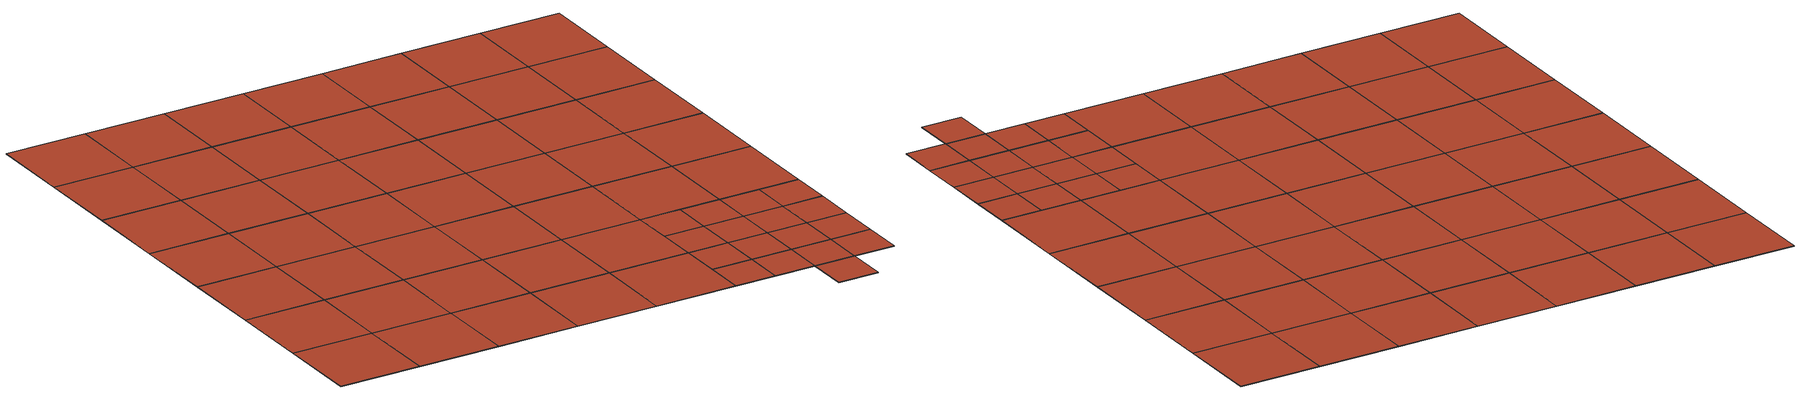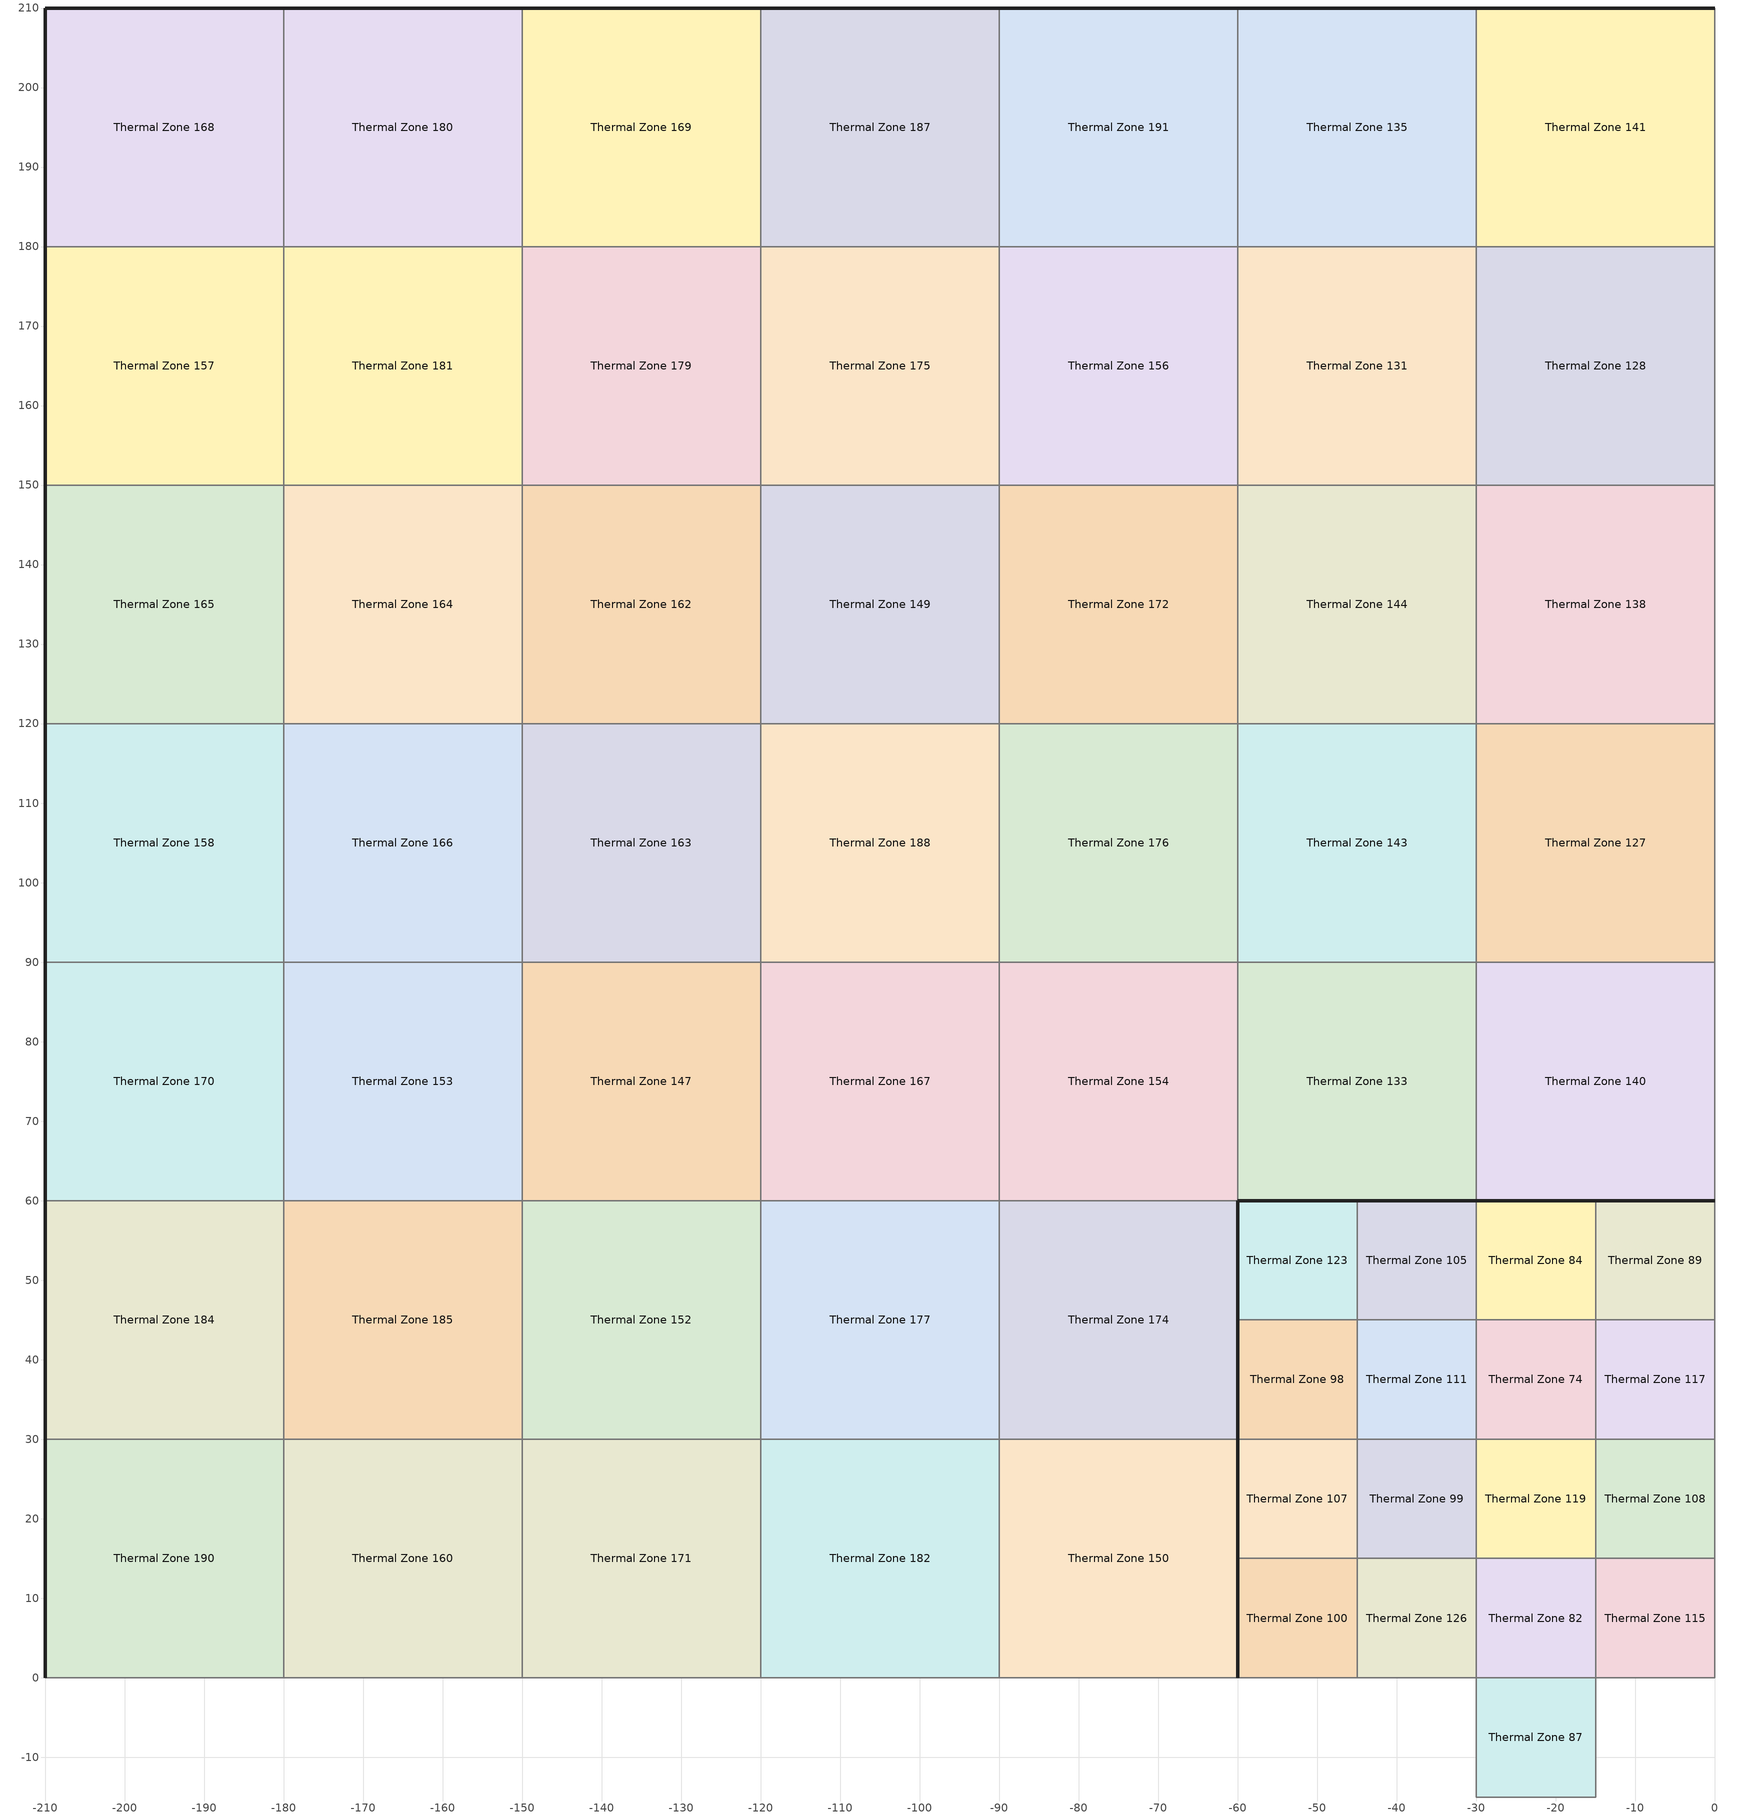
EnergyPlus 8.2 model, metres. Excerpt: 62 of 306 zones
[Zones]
Thermal Zone 100
 floor ground (ASHRAE 90.1-2004 ExtWall Mass ClimateZone 6): -60,15 -45,15 -45,0 -60,0 z-0.1
 wall outside (ASHRAE 90.1-2004 ExtWall Mass ClimateZone 6): -60,15 -60,0 z-0.1:0
 wall to Thermal Zone 107 (ASHRAE 90.1-2004 ExtWall Mass ClimateZone 6 Reversed): -45,15 -60,15 z-0.1:0
 wall to Thermal Zone 126 (ASHRAE 90.1-2004 ExtWall Mass ClimateZone 6): -45,0 -45,15 z-0.1:0
 wall to Thermal Zone 72 (ASHRAE 90.1-2004 ExtWall Mass ClimateZone 6 Reversed): -60,0 -45,0 z-0.1:0
 roof outside (ASHRAE 90.1-2004 ExtWall Mass ClimateZone 6): -60,0 -45,0 -45,15 -60,15 z0
Thermal Zone 105
 floor ground (ASHRAE 90.1-2004 ExtWall Mass ClimateZone 6): -45,60 -30,60 -30,45 -45,45 z-0.1
 wall outside (ASHRAE 90.1-2004 ExtWall Mass ClimateZone 6): -30,60 -45,60 z-0.1:0
 wall to Thermal Zone 84 (ASHRAE 90.1-2004 ExtWall Mass ClimateZone 6): -30,45 -30,60 z-0.1:0
 wall to Thermal Zone 111 (ASHRAE 90.1-2004 ExtWall Mass ClimateZone 6): -45,45 -30,45 z-0.1:0
 wall to Thermal Zone 123 (ASHRAE 90.1-2004 ExtWall Mass ClimateZone 6 Reversed): -45,60 -45,45 z-0.1:0
 roof outside (ASHRAE 90.1-2004 ExtWall Mass ClimateZone 6): -45,45 -30,45 -30,60 -45,60 z0
Thermal Zone 107
 floor ground (ASHRAE 90.1-2004 ExtWall Mass ClimateZone 6): -60,30 -45,30 -45,15 -60,15 z-0.1
 wall outside (ASHRAE 90.1-2004 ExtWall Mass ClimateZone 6): -60,30 -60,15 z-0.1:0
 wall to Thermal Zone 98 (ASHRAE 90.1-2004 ExtWall Mass ClimateZone 6 Reversed): -45,30 -60,30 z-0.1:0
 wall to Thermal Zone 99 (ASHRAE 90.1-2004 ExtWall Mass ClimateZone 6): -45,15 -45,30 z-0.1:0
 roof outside (ASHRAE 90.1-2004 ExtWall Mass ClimateZone 6): -60,15 -45,15 -45,30 -60,30 z0
Thermal Zone 108
 floor ground (ASHRAE 90.1-2004 ExtWall Mass ClimateZone 6): -15,30 0,30 0,15 -15,15 z-0.1
 wall to Thermal Zone 117 (ASHRAE 90.1-2004 ExtWall Mass ClimateZone 6 Reversed): 0,30 -15,30 z-0.1:0
 wall to Thermal Zone 75 (ASHRAE 90.1-2004 ExtWall Mass ClimateZone 6): 0,15 0,30 z-0.1:0
 wall to Thermal Zone 115 (ASHRAE 90.1-2004 ExtWall Mass ClimateZone 6): -15,15 0,15 z-0.1:0
 wall to Thermal Zone 119 (ASHRAE 90.1-2004 ExtWall Mass ClimateZone 6 Reversed): -15,30 -15,15 z-0.1:0
 roof outside (ASHRAE 90.1-2004 ExtWall Mass ClimateZone 6): -15,15 0,15 0,30 -15,30 z0
Thermal Zone 111
 floor ground (ASHRAE 90.1-2004 ExtWall Mass ClimateZone 6): -45,45 -30,45 -30,30 -45,30 z-0.1
 wall to Thermal Zone 74 (ASHRAE 90.1-2004 ExtWall Mass ClimateZone 6): -30,30 -30,45 z-0.1:0
 wall to Thermal Zone 99 (ASHRAE 90.1-2004 ExtWall Mass ClimateZone 6): -45,30 -30,30 z-0.1:0
 wall to Thermal Zone 98 (ASHRAE 90.1-2004 ExtWall Mass ClimateZone 6 Reversed): -45,45 -45,30 z-0.1:0
 roof outside (ASHRAE 90.1-2004 ExtWall Mass ClimateZone 6): -45,30 -30,30 -30,45 -45,45 z0
Thermal Zone 115
 floor ground (ASHRAE 90.1-2004 ExtWall Mass ClimateZone 6): -15,15 0,15 0,0 -15,0 z-0.1
 wall to Thermal Zone 85 (ASHRAE 90.1-2004 ExtWall Mass ClimateZone 6): 0,0 0,15 z-0.1:0
 wall to Thermal Zone 113 (ASHRAE 90.1-2004 ExtWall Mass ClimateZone 6 Reversed): -15,0 0,0 z-0.1:0
 wall to Thermal Zone 82 (ASHRAE 90.1-2004 ExtWall Mass ClimateZone 6 Reversed): -15,15 -15,0 z-0.1:0
 roof outside (ASHRAE 90.1-2004 ExtWall Mass ClimateZone 6): -15,0 0,0 0,15 -15,15 z0
Thermal Zone 117
 floor ground (ASHRAE 90.1-2004 ExtWall Mass ClimateZone 6): -15,45 0,45 0,30 -15,30 z-0.1
 wall to Thermal Zone 89 (ASHRAE 90.1-2004 ExtWall Mass ClimateZone 6 Reversed): 0,45 -15,45 z-0.1:0
 wall to Thermal Zone 67 (ASHRAE 90.1-2004 ExtWall Mass ClimateZone 6): 0,30 0,45 z-0.1:0
 wall to Thermal Zone 74 (ASHRAE 90.1-2004 ExtWall Mass ClimateZone 6 Reversed): -15,45 -15,30 z-0.1:0
 roof outside (ASHRAE 90.1-2004 ExtWall Mass ClimateZone 6): -15,30 0,30 0,45 -15,45 z0
Thermal Zone 119
 floor ground (ASHRAE 90.1-2004 ExtWall Mass ClimateZone 6): -30,30 -15,30 -15,15 -30,15 z-0.1
 wall to Thermal Zone 74 (ASHRAE 90.1-2004 ExtWall Mass ClimateZone 6 Reversed): -15,30 -30,30 z-0.1:0
 wall to Thermal Zone 82 (ASHRAE 90.1-2004 ExtWall Mass ClimateZone 6): -30,15 -15,15 z-0.1:0
 wall to Thermal Zone 99 (ASHRAE 90.1-2004 ExtWall Mass ClimateZone 6 Reversed): -30,30 -30,15 z-0.1:0
 roof outside (ASHRAE 90.1-2004 ExtWall Mass ClimateZone 6): -30,15 -15,15 -15,30 -30,30 z0
Thermal Zone 123
 floor ground (ASHRAE 90.1-2004 ExtWall Mass ClimateZone 6): -60,60 -45,60 -45,45 -60,45 z-0.1
 wall outside (ASHRAE 90.1-2004 ExtWall Mass ClimateZone 6): -45,60 -60,60 -60,45 z-0.1:0
 wall to Thermal Zone 98 (ASHRAE 90.1-2004 ExtWall Mass ClimateZone 6): -60,45 -45,45 z-0.1:0
 roof outside (ASHRAE 90.1-2004 ExtWall Mass ClimateZone 6): -60,45 -45,45 -45,60 -60,60 z0
Thermal Zone 126
 floor ground (ASHRAE 90.1-2004 ExtWall Mass ClimateZone 6): -45,15 -30,15 -30,0 -45,0 z-0.1
 wall to Thermal Zone 99 (ASHRAE 90.1-2004 ExtWall Mass ClimateZone 6 Reversed): -30,15 -45,15 z-0.1:0
 wall to Thermal Zone 82 (ASHRAE 90.1-2004 ExtWall Mass ClimateZone 6): -30,0 -30,15 z-0.1:0
 wall to Thermal Zone 101 (ASHRAE 90.1-2004 ExtWall Mass ClimateZone 6 Reversed): -45,0 -30,0 z-0.1:0
 roof outside (ASHRAE 90.1-2004 ExtWall Mass ClimateZone 6): -45,0 -30,0 -30,15 -45,15 z0
Thermal Zone 127
 floor ground (ASHRAE 90.1-2004 ExtWall Mass ClimateZone 6): -30,120 0,120 0,90 -30,90 z-0.1
 wall to Thermal Zone 138 (ASHRAE 90.1-2004 ExtWall Mass ClimateZone 6 Reversed): 0,120 -30,120 z-0.1:0
 wall to Thermal Zone 146 (ASHRAE 90.1-2004 ExtWall Mass ClimateZone 6): 0,90 0,120 z-0.1:0
 wall to Thermal Zone 140 (ASHRAE 90.1-2004 ExtWall Mass ClimateZone 6): -30,90 0,90 z-0.1:0
 wall to Thermal Zone 143 (ASHRAE 90.1-2004 ExtWall Mass ClimateZone 6 Reversed): -30,120 -30,90 z-0.1:0
 roof outside (ASHRAE 90.1-2004 ExtWall Mass ClimateZone 6): -30,90 0,90 0,120 -30,120 z0
Thermal Zone 128
 floor ground (ASHRAE 90.1-2004 ExtWall Mass ClimateZone 6): -30,180 0,180 0,150 -30,150 z-0.1
 wall to Thermal Zone 141 (ASHRAE 90.1-2004 ExtWall Mass ClimateZone 6 Reversed): 0,180 -30,180 z-0.1:0
 wall to Thermal Zone 145 (ASHRAE 90.1-2004 ExtWall Mass ClimateZone 6): 0,150 0,180 z-0.1:0
 wall to Thermal Zone 138 (ASHRAE 90.1-2004 ExtWall Mass ClimateZone 6): -30,150 0,150 z-0.1:0
 wall to Thermal Zone 131 (ASHRAE 90.1-2004 ExtWall Mass ClimateZone 6 Reversed): -30,180 -30,150 z-0.1:0
 roof outside (ASHRAE 90.1-2004 ExtWall Mass ClimateZone 6): -30,150 0,150 0,180 -30,180 z0
Thermal Zone 131
 floor ground (ASHRAE 90.1-2004 ExtWall Mass ClimateZone 6): -60,180 -30,180 -30,150 -60,150 z-0.1
 wall to Thermal Zone 135 (ASHRAE 90.1-2004 ExtWall Mass ClimateZone 6 Reversed): -30,180 -60,180 z-0.1:0
 wall to Thermal Zone 144 (ASHRAE 90.1-2004 ExtWall Mass ClimateZone 6): -60,150 -30,150 z-0.1:0
 wall to Thermal Zone 156 (ASHRAE 90.1-2004 ExtWall Mass ClimateZone 6): -60,180 -60,150 z-0.1:0
 roof outside (ASHRAE 90.1-2004 ExtWall Mass ClimateZone 6): -60,150 -30,150 -30,180 -60,180 z0
Thermal Zone 133
 floor ground (ASHRAE 90.1-2004 ExtWall Mass ClimateZone 6): -60,90 -30,90 -30,60 -60,60 z-0.1
 wall outside (ASHRAE 90.1-2004 ExtWall Mass ClimateZone 6): -60,60 -30,60 z-0.1:0
 wall to Thermal Zone 143 (ASHRAE 90.1-2004 ExtWall Mass ClimateZone 6 Reversed): -30,90 -60,90 z-0.1:0
 wall to Thermal Zone 140 (ASHRAE 90.1-2004 ExtWall Mass ClimateZone 6): -30,60 -30,90 z-0.1:0
 wall to Thermal Zone 154 (ASHRAE 90.1-2004 ExtWall Mass ClimateZone 6): -60,90 -60,60 z-0.1:0
 roof outside (ASHRAE 90.1-2004 ExtWall Mass ClimateZone 6): -60,60 -30,60 -30,90 -60,90 z0
Thermal Zone 135
 floor ground (ASHRAE 90.1-2004 ExtWall Mass ClimateZone 6): -60,210 -30,210 -30,180 -60,180 z-0.1
 wall outside (ASHRAE 90.1-2004 ExtWall Mass ClimateZone 6): -30,210 -60,210 z-0.1:0
 wall to Thermal Zone 141 (ASHRAE 90.1-2004 ExtWall Mass ClimateZone 6): -30,180 -30,210 z-0.1:0
 wall to Thermal Zone 191 (ASHRAE 90.1-2004 ExtWall Mass ClimateZone 6): -60,210 -60,180 z-0.1:0
 roof outside (ASHRAE 90.1-2004 ExtWall Mass ClimateZone 6): -60,180 -30,180 -30,210 -60,210 z0
Thermal Zone 138
 floor ground (ASHRAE 90.1-2004 ExtWall Mass ClimateZone 6): -30,150 0,150 0,120 -30,120 z-0.1
 wall to Thermal Zone 137 (ASHRAE 90.1-2004 ExtWall Mass ClimateZone 6): 0,120 0,150 z-0.1:0
 wall to Thermal Zone 144 (ASHRAE 90.1-2004 ExtWall Mass ClimateZone 6 Reversed): -30,150 -30,120 z-0.1:0
 roof outside (ASHRAE 90.1-2004 ExtWall Mass ClimateZone 6): -30,120 0,120 0,150 -30,150 z0
Thermal Zone 140
 floor ground (ASHRAE 90.1-2004 ExtWall Mass ClimateZone 6): -30,90 0,90 0,60 -30,60 z-0.1
 wall outside (ASHRAE 90.1-2004 ExtWall Mass ClimateZone 6): -30,60 0,60 z-0.1:0
 wall to Thermal Zone 129 (ASHRAE 90.1-2004 ExtWall Mass ClimateZone 6): 0,60 0,90 z-0.1:0
 roof outside (ASHRAE 90.1-2004 ExtWall Mass ClimateZone 6): -30,60 0,60 0,90 -30,90 z0
Thermal Zone 141
 floor ground (ASHRAE 90.1-2004 ExtWall Mass ClimateZone 6): -30,210 0,210 0,180 -30,180 z-0.1
 wall outside (ASHRAE 90.1-2004 ExtWall Mass ClimateZone 6): 0,210 -30,210 z-0.1:0
 wall to Thermal Zone 142 (ASHRAE 90.1-2004 ExtWall Mass ClimateZone 6): 0,180 0,210 z-0.1:0
 roof outside (ASHRAE 90.1-2004 ExtWall Mass ClimateZone 6): -30,180 0,180 0,210 -30,210 z0
Thermal Zone 143
 floor ground (ASHRAE 90.1-2004 ExtWall Mass ClimateZone 6): -60,120 -30,120 -30,90 -60,90 z-0.1
 wall to Thermal Zone 144 (ASHRAE 90.1-2004 ExtWall Mass ClimateZone 6 Reversed): -30,120 -60,120 z-0.1:0
 wall to Thermal Zone 176 (ASHRAE 90.1-2004 ExtWall Mass ClimateZone 6): -60,120 -60,90 z-0.1:0
 roof outside (ASHRAE 90.1-2004 ExtWall Mass ClimateZone 6): -60,90 -30,90 -30,120 -60,120 z0
Thermal Zone 144
 floor ground (ASHRAE 90.1-2004 ExtWall Mass ClimateZone 6): -60,150 -30,150 -30,120 -60,120 z-0.1
 wall to Thermal Zone 172 (ASHRAE 90.1-2004 ExtWall Mass ClimateZone 6): -60,150 -60,120 z-0.1:0
 roof outside (ASHRAE 90.1-2004 ExtWall Mass ClimateZone 6): -60,120 -30,120 -30,150 -60,150 z0
Thermal Zone 147
 floor ground (ASHRAE 90.1-2004 ExtWall Mass ClimateZone 6): -150,90 -120,90 -120,60 -150,60 z-0.1
 wall to Thermal Zone 163 (ASHRAE 90.1-2004 ExtWall Mass ClimateZone 6 Reversed): -120,90 -150,90 z-0.1:0
 wall to Thermal Zone 167 (ASHRAE 90.1-2004 ExtWall Mass ClimateZone 6): -120,60 -120,90 z-0.1:0
 wall to Thermal Zone 152 (ASHRAE 90.1-2004 ExtWall Mass ClimateZone 6): -150,60 -120,60 z-0.1:0
 wall to Thermal Zone 153 (ASHRAE 90.1-2004 ExtWall Mass ClimateZone 6 Reversed): -150,90 -150,60 z-0.1:0
 roof outside (ASHRAE 90.1-2004 ExtWall Mass ClimateZone 6): -150,60 -120,60 -120,90 -150,90 z0
Thermal Zone 149
 floor ground (ASHRAE 90.1-2004 ExtWall Mass ClimateZone 6): -120,150 -90,150 -90,120 -120,120 z-0.1
 wall to Thermal Zone 175 (ASHRAE 90.1-2004 ExtWall Mass ClimateZone 6 Reversed): -90,150 -120,150 z-0.1:0
 wall to Thermal Zone 172 (ASHRAE 90.1-2004 ExtWall Mass ClimateZone 6): -90,120 -90,150 z-0.1:0
 wall to Thermal Zone 188 (ASHRAE 90.1-2004 ExtWall Mass ClimateZone 6): -120,120 -90,120 z-0.1:0
 wall to Thermal Zone 162 (ASHRAE 90.1-2004 ExtWall Mass ClimateZone 6 Reversed): -120,150 -120,120 z-0.1:0
 roof outside (ASHRAE 90.1-2004 ExtWall Mass ClimateZone 6): -120,120 -90,120 -90,150 -120,150 z0
Thermal Zone 150
 floor ground (ASHRAE 90.1-2004 ExtWall Mass ClimateZone 6): -90,30 -60,30 -60,0 -90,0 z-0.1
 wall outside (ASHRAE 90.1-2004 ExtWall Mass ClimateZone 6): -60,0 -60,30 z-0.1:0
 wall to Thermal Zone 174 (ASHRAE 90.1-2004 ExtWall Mass ClimateZone 6 Reversed): -60,30 -90,30 z-0.1:0
 wall to Thermal Zone 155 (ASHRAE 90.1-2004 ExtWall Mass ClimateZone 6): -90,0 -60,0 z-0.1:0
 wall to Thermal Zone 182 (ASHRAE 90.1-2004 ExtWall Mass ClimateZone 6 Reversed): -90,30 -90,0 z-0.1:0
 roof outside (ASHRAE 90.1-2004 ExtWall Mass ClimateZone 6): -90,0 -60,0 -60,30 -90,30 z0
Thermal Zone 152
 floor ground (ASHRAE 90.1-2004 ExtWall Mass ClimateZone 6): -150,60 -120,60 -120,30 -150,30 z-0.1
 wall to Thermal Zone 177 (ASHRAE 90.1-2004 ExtWall Mass ClimateZone 6): -120,30 -120,60 z-0.1:0
 wall to Thermal Zone 171 (ASHRAE 90.1-2004 ExtWall Mass ClimateZone 6): -150,30 -120,30 z-0.1:0
 wall to Thermal Zone 185 (ASHRAE 90.1-2004 ExtWall Mass ClimateZone 6 Reversed): -150,60 -150,30 z-0.1:0
 roof outside (ASHRAE 90.1-2004 ExtWall Mass ClimateZone 6): -150,30 -120,30 -120,60 -150,60 z0
Thermal Zone 153
 floor ground (ASHRAE 90.1-2004 ExtWall Mass ClimateZone 6): -180,90 -150,90 -150,60 -180,60 z-0.1
 wall to Thermal Zone 166 (ASHRAE 90.1-2004 ExtWall Mass ClimateZone 6 Reversed): -150,90 -180,90 z-0.1:0
 wall to Thermal Zone 185 (ASHRAE 90.1-2004 ExtWall Mass ClimateZone 6): -180,60 -150,60 z-0.1:0
 wall to Thermal Zone 170 (ASHRAE 90.1-2004 ExtWall Mass ClimateZone 6 Reversed): -180,90 -180,60 z-0.1:0
 roof outside (ASHRAE 90.1-2004 ExtWall Mass ClimateZone 6): -180,60 -150,60 -150,90 -180,90 z0
Thermal Zone 154
 floor ground (ASHRAE 90.1-2004 ExtWall Mass ClimateZone 6): -90,90 -60,90 -60,60 -90,60 z-0.1
 wall to Thermal Zone 176 (ASHRAE 90.1-2004 ExtWall Mass ClimateZone 6 Reversed): -60,90 -90,90 z-0.1:0
 wall to Thermal Zone 174 (ASHRAE 90.1-2004 ExtWall Mass ClimateZone 6): -90,60 -60,60 z-0.1:0
 wall to Thermal Zone 167 (ASHRAE 90.1-2004 ExtWall Mass ClimateZone 6 Reversed): -90,90 -90,60 z-0.1:0
 roof outside (ASHRAE 90.1-2004 ExtWall Mass ClimateZone 6): -90,60 -60,60 -60,90 -90,90 z0
Thermal Zone 156
 floor ground (ASHRAE 90.1-2004 ExtWall Mass ClimateZone 6): -90,180 -60,180 -60,150 -90,150 z-0.1
 wall to Thermal Zone 191 (ASHRAE 90.1-2004 ExtWall Mass ClimateZone 6 Reversed): -60,180 -90,180 z-0.1:0
 wall to Thermal Zone 172 (ASHRAE 90.1-2004 ExtWall Mass ClimateZone 6): -90,150 -60,150 z-0.1:0
 wall to Thermal Zone 175 (ASHRAE 90.1-2004 ExtWall Mass ClimateZone 6 Reversed): -90,180 -90,150 z-0.1:0
 roof outside (ASHRAE 90.1-2004 ExtWall Mass ClimateZone 6): -90,150 -60,150 -60,180 -90,180 z0
Thermal Zone 157
 floor ground (ASHRAE 90.1-2004 ExtWall Mass ClimateZone 6): -210,180 -180,180 -180,150 -210,150 z-0.1
 wall outside (ASHRAE 90.1-2004 ExtWall Mass ClimateZone 6): -210,180 -210,150 z-0.1:0
 wall to Thermal Zone 168 (ASHRAE 90.1-2004 ExtWall Mass ClimateZone 6 Reversed): -180,180 -210,180 z-0.1:0
 wall to Thermal Zone 181 (ASHRAE 90.1-2004 ExtWall Mass ClimateZone 6): -180,150 -180,180 z-0.1:0
 wall to Thermal Zone 165 (ASHRAE 90.1-2004 ExtWall Mass ClimateZone 6): -210,150 -180,150 z-0.1:0
 roof outside (ASHRAE 90.1-2004 ExtWall Mass ClimateZone 6): -210,150 -180,150 -180,180 -210,180 z0
Thermal Zone 158
 floor ground (ASHRAE 90.1-2004 ExtWall Mass ClimateZone 6): -210,120 -180,120 -180,90 -210,90 z-0.1
 wall outside (ASHRAE 90.1-2004 ExtWall Mass ClimateZone 6): -210,120 -210,90 z-0.1:0
 wall to Thermal Zone 165 (ASHRAE 90.1-2004 ExtWall Mass ClimateZone 6 Reversed): -180,120 -210,120 z-0.1:0
 wall to Thermal Zone 166 (ASHRAE 90.1-2004 ExtWall Mass ClimateZone 6): -180,90 -180,120 z-0.1:0
 wall to Thermal Zone 170 (ASHRAE 90.1-2004 ExtWall Mass ClimateZone 6): -210,90 -180,90 z-0.1:0
 roof outside (ASHRAE 90.1-2004 ExtWall Mass ClimateZone 6): -210,90 -180,90 -180,120 -210,120 z0
Thermal Zone 160
 floor ground (ASHRAE 90.1-2004 ExtWall Mass ClimateZone 6): -180,30 -150,30 -150,0 -180,0 z-0.1
 wall to Thermal Zone 185 (ASHRAE 90.1-2004 ExtWall Mass ClimateZone 6 Reversed): -150,30 -180,30 z-0.1:0
 wall to Thermal Zone 171 (ASHRAE 90.1-2004 ExtWall Mass ClimateZone 6): -150,0 -150,30 z-0.1:0
 wall to Thermal Zone 186 (ASHRAE 90.1-2004 ExtWall Mass ClimateZone 6): -180,0 -150,0 z-0.1:0
 wall to Thermal Zone 190 (ASHRAE 90.1-2004 ExtWall Mass ClimateZone 6 Reversed): -180,30 -180,0 z-0.1:0
 roof outside (ASHRAE 90.1-2004 ExtWall Mass ClimateZone 6): -180,0 -150,0 -150,30 -180,30 z0
Thermal Zone 162
 floor ground (ASHRAE 90.1-2004 ExtWall Mass ClimateZone 6): -150,150 -120,150 -120,120 -150,120 z-0.1
 wall to Thermal Zone 179 (ASHRAE 90.1-2004 ExtWall Mass ClimateZone 6 Reversed): -120,150 -150,150 z-0.1:0
 wall to Thermal Zone 163 (ASHRAE 90.1-2004 ExtWall Mass ClimateZone 6): -150,120 -120,120 z-0.1:0
 wall to Thermal Zone 164 (ASHRAE 90.1-2004 ExtWall Mass ClimateZone 6 Reversed): -150,150 -150,120 z-0.1:0
 roof outside (ASHRAE 90.1-2004 ExtWall Mass ClimateZone 6): -150,120 -120,120 -120,150 -150,150 z0
Thermal Zone 163
 floor ground (ASHRAE 90.1-2004 ExtWall Mass ClimateZone 6): -150,120 -120,120 -120,90 -150,90 z-0.1
 wall to Thermal Zone 188 (ASHRAE 90.1-2004 ExtWall Mass ClimateZone 6): -120,90 -120,120 z-0.1:0
 wall to Thermal Zone 166 (ASHRAE 90.1-2004 ExtWall Mass ClimateZone 6 Reversed): -150,120 -150,90 z-0.1:0
 roof outside (ASHRAE 90.1-2004 ExtWall Mass ClimateZone 6): -150,90 -120,90 -120,120 -150,120 z0
Thermal Zone 164
 floor ground (ASHRAE 90.1-2004 ExtWall Mass ClimateZone 6): -180,150 -150,150 -150,120 -180,120 z-0.1
 wall to Thermal Zone 181 (ASHRAE 90.1-2004 ExtWall Mass ClimateZone 6 Reversed): -150,150 -180,150 z-0.1:0
 wall to Thermal Zone 166 (ASHRAE 90.1-2004 ExtWall Mass ClimateZone 6): -180,120 -150,120 z-0.1:0
 wall to Thermal Zone 165 (ASHRAE 90.1-2004 ExtWall Mass ClimateZone 6 Reversed): -180,150 -180,120 z-0.1:0
 roof outside (ASHRAE 90.1-2004 ExtWall Mass ClimateZone 6): -180,120 -150,120 -150,150 -180,150 z0
Thermal Zone 165
 floor ground (ASHRAE 90.1-2004 ExtWall Mass ClimateZone 6): -210,150 -180,150 -180,120 -210,120 z-0.1
 wall outside (ASHRAE 90.1-2004 ExtWall Mass ClimateZone 6): -210,150 -210,120 z-0.1:0
 roof outside (ASHRAE 90.1-2004 ExtWall Mass ClimateZone 6): -210,120 -180,120 -180,150 -210,150 z0
Thermal Zone 166
 floor ground (ASHRAE 90.1-2004 ExtWall Mass ClimateZone 6): -180,120 -150,120 -150,90 -180,90 z-0.1
 roof outside (ASHRAE 90.1-2004 ExtWall Mass ClimateZone 6): -180,90 -150,90 -150,120 -180,120 z0
Thermal Zone 167
 floor ground (ASHRAE 90.1-2004 ExtWall Mass ClimateZone 6): -120,90 -90,90 -90,60 -120,60 z-0.1
 wall to Thermal Zone 188 (ASHRAE 90.1-2004 ExtWall Mass ClimateZone 6 Reversed): -90,90 -120,90 z-0.1:0
 wall to Thermal Zone 177 (ASHRAE 90.1-2004 ExtWall Mass ClimateZone 6): -120,60 -90,60 z-0.1:0
 roof outside (ASHRAE 90.1-2004 ExtWall Mass ClimateZone 6): -120,60 -90,60 -90,90 -120,90 z0
Thermal Zone 168
 floor ground (ASHRAE 90.1-2004 ExtWall Mass ClimateZone 6): -210,210 -180,210 -180,180 -210,180 z-0.1
 wall outside (ASHRAE 90.1-2004 ExtWall Mass ClimateZone 6): -180,210 -210,210 -210,180 z-0.1:0
 wall to Thermal Zone 180 (ASHRAE 90.1-2004 ExtWall Mass ClimateZone 6): -180,180 -180,210 z-0.1:0
 roof outside (ASHRAE 90.1-2004 ExtWall Mass ClimateZone 6): -210,180 -180,180 -180,210 -210,210 z0
Thermal Zone 169
 floor ground (ASHRAE 90.1-2004 ExtWall Mass ClimateZone 6): -150,210 -120,210 -120,180 -150,180 z-0.1
 wall outside (ASHRAE 90.1-2004 ExtWall Mass ClimateZone 6): -120,210 -150,210 z-0.1:0
 wall to Thermal Zone 187 (ASHRAE 90.1-2004 ExtWall Mass ClimateZone 6): -120,180 -120,210 z-0.1:0
 wall to Thermal Zone 179 (ASHRAE 90.1-2004 ExtWall Mass ClimateZone 6): -150,180 -120,180 z-0.1:0
 wall to Thermal Zone 180 (ASHRAE 90.1-2004 ExtWall Mass ClimateZone 6 Reversed): -150,210 -150,180 z-0.1:0
 roof outside (ASHRAE 90.1-2004 ExtWall Mass ClimateZone 6): -150,180 -120,180 -120,210 -150,210 z0
Thermal Zone 170
 floor ground (ASHRAE 90.1-2004 ExtWall Mass ClimateZone 6): -210,90 -180,90 -180,60 -210,60 z-0.1
 wall outside (ASHRAE 90.1-2004 ExtWall Mass ClimateZone 6): -210,90 -210,60 z-0.1:0
 wall to Thermal Zone 184 (ASHRAE 90.1-2004 ExtWall Mass ClimateZone 6): -210,60 -180,60 z-0.1:0
 roof outside (ASHRAE 90.1-2004 ExtWall Mass ClimateZone 6): -210,60 -180,60 -180,90 -210,90 z0
Thermal Zone 171
 floor ground (ASHRAE 90.1-2004 ExtWall Mass ClimateZone 6): -150,30 -120,30 -120,0 -150,0 z-0.1
 wall to Thermal Zone 182 (ASHRAE 90.1-2004 ExtWall Mass ClimateZone 6): -120,0 -120,30 z-0.1:0
 wall to Thermal Zone 159 (ASHRAE 90.1-2004 ExtWall Mass ClimateZone 6): -150,0 -120,0 z-0.1:0
 roof outside (ASHRAE 90.1-2004 ExtWall Mass ClimateZone 6): -150,0 -120,0 -120,30 -150,30 z0
Thermal Zone 172
 floor ground (ASHRAE 90.1-2004 ExtWall Mass ClimateZone 6): -90,150 -60,150 -60,120 -90,120 z-0.1
 wall to Thermal Zone 176 (ASHRAE 90.1-2004 ExtWall Mass ClimateZone 6): -90,120 -60,120 z-0.1:0
 roof outside (ASHRAE 90.1-2004 ExtWall Mass ClimateZone 6): -90,120 -60,120 -60,150 -90,150 z0
Thermal Zone 174
 floor ground (ASHRAE 90.1-2004 ExtWall Mass ClimateZone 6): -90,60 -60,60 -60,30 -90,30 z-0.1
 wall outside (ASHRAE 90.1-2004 ExtWall Mass ClimateZone 6): -60,30 -60,60 z-0.1:0
 wall to Thermal Zone 177 (ASHRAE 90.1-2004 ExtWall Mass ClimateZone 6 Reversed): -90,60 -90,30 z-0.1:0
 roof outside (ASHRAE 90.1-2004 ExtWall Mass ClimateZone 6): -90,30 -60,30 -60,60 -90,60 z0
Thermal Zone 175
 floor ground (ASHRAE 90.1-2004 ExtWall Mass ClimateZone 6): -120,180 -90,180 -90,150 -120,150 z-0.1
 wall to Thermal Zone 187 (ASHRAE 90.1-2004 ExtWall Mass ClimateZone 6 Reversed): -90,180 -120,180 z-0.1:0
 wall to Thermal Zone 179 (ASHRAE 90.1-2004 ExtWall Mass ClimateZone 6 Reversed): -120,180 -120,150 z-0.1:0
 roof outside (ASHRAE 90.1-2004 ExtWall Mass ClimateZone 6): -120,150 -90,150 -90,180 -120,180 z0
Thermal Zone 176
 floor ground (ASHRAE 90.1-2004 ExtWall Mass ClimateZone 6): -90,120 -60,120 -60,90 -90,90 z-0.1
 wall to Thermal Zone 188 (ASHRAE 90.1-2004 ExtWall Mass ClimateZone 6 Reversed): -90,120 -90,90 z-0.1:0
 roof outside (ASHRAE 90.1-2004 ExtWall Mass ClimateZone 6): -90,90 -60,90 -60,120 -90,120 z0
Thermal Zone 177
 floor ground (ASHRAE 90.1-2004 ExtWall Mass ClimateZone 6): -120,60 -90,60 -90,30 -120,30 z-0.1
 wall to Thermal Zone 182 (ASHRAE 90.1-2004 ExtWall Mass ClimateZone 6): -120,30 -90,30 z-0.1:0
 roof outside (ASHRAE 90.1-2004 ExtWall Mass ClimateZone 6): -120,30 -90,30 -90,60 -120,60 z0
Thermal Zone 179
 floor ground (ASHRAE 90.1-2004 ExtWall Mass ClimateZone 6): -150,180 -120,180 -120,150 -150,150 z-0.1
 wall to Thermal Zone 181 (ASHRAE 90.1-2004 ExtWall Mass ClimateZone 6 Reversed): -150,180 -150,150 z-0.1:0
 roof outside (ASHRAE 90.1-2004 ExtWall Mass ClimateZone 6): -150,150 -120,150 -120,180 -150,180 z0
Thermal Zone 180
 floor ground (ASHRAE 90.1-2004 ExtWall Mass ClimateZone 6): -180,210 -150,210 -150,180 -180,180 z-0.1
 wall outside (ASHRAE 90.1-2004 ExtWall Mass ClimateZone 6): -150,210 -180,210 z-0.1:0
 wall to Thermal Zone 181 (ASHRAE 90.1-2004 ExtWall Mass ClimateZone 6): -180,180 -150,180 z-0.1:0
 roof outside (ASHRAE 90.1-2004 ExtWall Mass ClimateZone 6): -180,180 -150,180 -150,210 -180,210 z0
Thermal Zone 181
 floor ground (ASHRAE 90.1-2004 ExtWall Mass ClimateZone 6): -180,180 -150,180 -150,150 -180,150 z-0.1
 roof outside (ASHRAE 90.1-2004 ExtWall Mass ClimateZone 6): -180,150 -150,150 -150,180 -180,180 z0
Thermal Zone 182
 floor ground (ASHRAE 90.1-2004 ExtWall Mass ClimateZone 6): -120,30 -90,30 -90,0 -120,0 z-0.1
 wall to Thermal Zone 151 (ASHRAE 90.1-2004 ExtWall Mass ClimateZone 6): -120,0 -90,0 z-0.1:0
 roof outside (ASHRAE 90.1-2004 ExtWall Mass ClimateZone 6): -120,0 -90,0 -90,30 -120,30 z0
Thermal Zone 184
 floor ground (ASHRAE 90.1-2004 ExtWall Mass ClimateZone 6): -210,60 -180,60 -180,30 -210,30 z-0.1
 wall outside (ASHRAE 90.1-2004 ExtWall Mass ClimateZone 6): -210,60 -210,30 z-0.1:0
 wall to Thermal Zone 185 (ASHRAE 90.1-2004 ExtWall Mass ClimateZone 6): -180,30 -180,60 z-0.1:0
 wall to Thermal Zone 190 (ASHRAE 90.1-2004 ExtWall Mass ClimateZone 6): -210,30 -180,30 z-0.1:0
 roof outside (ASHRAE 90.1-2004 ExtWall Mass ClimateZone 6): -210,30 -180,30 -180,60 -210,60 z0
Thermal Zone 185
 floor ground (ASHRAE 90.1-2004 ExtWall Mass ClimateZone 6): -180,60 -150,60 -150,30 -180,30 z-0.1
 roof outside (ASHRAE 90.1-2004 ExtWall Mass ClimateZone 6): -180,30 -150,30 -150,60 -180,60 z0
Thermal Zone 187
 floor ground (ASHRAE 90.1-2004 ExtWall Mass ClimateZone 6): -120,210 -90,210 -90,180 -120,180 z-0.1
 wall outside (ASHRAE 90.1-2004 ExtWall Mass ClimateZone 6): -90,210 -120,210 z-0.1:0
 wall to Thermal Zone 191 (ASHRAE 90.1-2004 ExtWall Mass ClimateZone 6): -90,180 -90,210 z-0.1:0
 roof outside (ASHRAE 90.1-2004 ExtWall Mass ClimateZone 6): -120,180 -90,180 -90,210 -120,210 z0
Thermal Zone 188
 floor ground (ASHRAE 90.1-2004 ExtWall Mass ClimateZone 6): -120,120 -90,120 -90,90 -120,90 z-0.1
 roof outside (ASHRAE 90.1-2004 ExtWall Mass ClimateZone 6): -120,90 -90,90 -90,120 -120,120 z0
Thermal Zone 190
 floor ground (ASHRAE 90.1-2004 ExtWall Mass ClimateZone 6): -210,30 -180,30 -180,0 -210,0 z-0.1
 wall outside (ASHRAE 90.1-2004 ExtWall Mass ClimateZone 6): -210,30 -210,0 z-0.1:0
 wall to Thermal Zone 173 (ASHRAE 90.1-2004 ExtWall Mass ClimateZone 6): -210,0 -180,0 z-0.1:0
 roof outside (ASHRAE 90.1-2004 ExtWall Mass ClimateZone 6): -210,0 -180,0 -180,30 -210,30 z0
Thermal Zone 191
 floor ground (ASHRAE 90.1-2004 ExtWall Mass ClimateZone 6): -90,210 -60,210 -60,180 -90,180 z-0.1
 wall outside (ASHRAE 90.1-2004 ExtWall Mass ClimateZone 6): -60,210 -90,210 z-0.1:0
 roof outside (ASHRAE 90.1-2004 ExtWall Mass ClimateZone 6): -90,180 -60,180 -60,210 -90,210 z0
Thermal Zone 74
 floor ground (ASHRAE 90.1-2004 ExtWall Mass ClimateZone 6): -30,45 -15,45 -15,30 -30,30 z-0.1
 wall to Thermal Zone 84 (ASHRAE 90.1-2004 ExtWall Mass ClimateZone 6 Reversed): -15,45 -30,45 z-0.1:0
 roof outside (ASHRAE 90.1-2004 ExtWall Mass ClimateZone 6): -30,30 -15,30 -15,45 -30,45 z0
Thermal Zone 82
 floor ground (ASHRAE 90.1-2004 ExtWall Mass ClimateZone 6): -30,15 -15,15 -15,0 -30,0 z-0.1
 wall to Thermal Zone 87 (ASHRAE 90.1-2004 ExtWall Mass ClimateZone 6 Reversed): -30,0 -15,0 z-0.1:0
 roof outside (ASHRAE 90.1-2004 ExtWall Mass ClimateZone 6): -30,0 -15,0 -15,15 -30,15 z0
Thermal Zone 84
 floor ground (ASHRAE 90.1-2004 ExtWall Mass ClimateZone 6): -30,60 -15,60 -15,45 -30,45 z-0.1
 wall outside (ASHRAE 90.1-2004 ExtWall Mass ClimateZone 6): -15,60 -30,60 z-0.1:0
 wall to Thermal Zone 89 (ASHRAE 90.1-2004 ExtWall Mass ClimateZone 6): -15,45 -15,60 z-0.1:0
 roof outside (ASHRAE 90.1-2004 ExtWall Mass ClimateZone 6): -30,45 -15,45 -15,60 -30,60 z0
Thermal Zone 87
 floor ground (ASHRAE 90.1-2004 ExtWall Mass ClimateZone 6): -30,0 -15,0 -15,-15 -30,-15 z-0.1
 wall to Thermal Zone 113 (ASHRAE 90.1-2004 ExtWall Mass ClimateZone 6): -15,-15 -15,0 z-0.1:0
 wall to Thermal Zone 116 (ASHRAE 90.1-2004 ExtWall Mass ClimateZone 6): -30,-15 -15,-15 z-0.1:0
 wall to Thermal Zone 101 (ASHRAE 90.1-2004 ExtWall Mass ClimateZone 6 Reversed): -30,0 -30,-15 z-0.1:0
 roof outside (ASHRAE 90.1-2004 ExtWall Mass ClimateZone 6): -30,-15 -15,-15 -15,0 -30,0 z0
Thermal Zone 89
 floor ground (ASHRAE 90.1-2004 ExtWall Mass ClimateZone 6): -15,60 0,60 0,45 -15,45 z-0.1
 wall outside (ASHRAE 90.1-2004 ExtWall Mass ClimateZone 6): 0,60 -15,60 z-0.1:0
 wall to Thermal Zone 106 (ASHRAE 90.1-2004 ExtWall Mass ClimateZone 6): 0,45 0,60 z-0.1:0
 roof outside (ASHRAE 90.1-2004 ExtWall Mass ClimateZone 6): -15,45 0,45 0,60 -15,60 z0
Thermal Zone 98
 floor ground (ASHRAE 90.1-2004 ExtWall Mass ClimateZone 6): -60,45 -45,45 -45,30 -60,30 z-0.1
 wall outside (ASHRAE 90.1-2004 ExtWall Mass ClimateZone 6): -60,45 -60,30 z-0.1:0
 roof outside (ASHRAE 90.1-2004 ExtWall Mass ClimateZone 6): -60,30 -45,30 -45,45 -60,45 z0
Thermal Zone 99
 floor ground (ASHRAE 90.1-2004 ExtWall Mass ClimateZone 6): -45,30 -30,30 -30,15 -45,15 z-0.1
 roof outside (ASHRAE 90.1-2004 ExtWall Mass ClimateZone 6): -45,15 -30,15 -30,30 -45,30 z0
[Building]
Building 1: North Axis {deg}=0; Solar Distribution=FullExteriorWithReflections
[Material] Thermal Absorptance=0.9
Name | Roughness | Thickness {m} | Conductivity {W/m-K} | Density {kg/m3} | Specific Heat {J/kg-K} | Solar Absorptance | Visible Absorptance
1/2IN Gypsum | Smooth | 0.0127 | 0.16 | 784.9 | 830 | 0.4 | 0.4
1IN Stucco | Smooth | 0.0253 | 0.6918 | 1858 | 837 | 0.92 | 0.92
8IN CONCRETE HW RefBldg | Rough | 0.2032 | 1.311 | 2240 | 836.8 | 0.7 | 0.7
Mass NonRes Wall Insulation-1.69 | MediumRough | 0.0623673 | 0.049 | 265 | 836.8 | 0.7 | 0.7
[Construction]
ASHRAE 90.1-2004 ExtWall Mass ClimateZone 6: 1IN Stucco, 8IN CONCRETE HW RefBldg, Mass NonRes Wall Insulation-1.69, 1/2IN Gypsum
ASHRAE 90.1-2004 ExtWall Mass ClimateZone 6 Reversed: 1/2IN Gypsum, Mass NonRes Wall Insulation-1.69, 8IN CONCRETE HW RefBldg, 1IN Stucco
[Zone]
Thermal Zone 100; Thermal Zone 105; Thermal Zone 107; Thermal Zone 108; Thermal Zone 111; Thermal Zone 115; Thermal Zone 117; Thermal Zone 119; Thermal Zone 123; Thermal Zone 126; Thermal Zone 127; Thermal Zone 128; Thermal Zone 131; Thermal Zone 133; Thermal Zone 135; Thermal Zone 138; Thermal Zone 140; Thermal Zone 141; Thermal Zone 143; Thermal Zone 144; Thermal Zone 147; Thermal Zone 149; Thermal Zone 150; Thermal Zone 152; Thermal Zone 153; Thermal Zone 154; Thermal Zone 156; Thermal Zone 157; Thermal Zone 158; Thermal Zone 160; Thermal Zone 162; Thermal Zone 163; Thermal Zone 164; Thermal Zone 165; Thermal Zone 166; Thermal Zone 167; Thermal Zone 168; Thermal Zone 169; Thermal Zone 170; Thermal Zone 171; Thermal Zone 172; Thermal Zone 174; Thermal Zone 175; Thermal Zone 176; Thermal Zone 177; Thermal Zone 179; Thermal Zone 180; Thermal Zone 181; Thermal Zone 182; Thermal Zone 184; Thermal Zone 185; Thermal Zone 187; Thermal Zone 188; Thermal Zone 190; Thermal Zone 191; Thermal Zone 74; Thermal Zone 82; Thermal Zone 84; Thermal Zone 87; Thermal Zone 89; Thermal Zone 98; Thermal Zone 99
